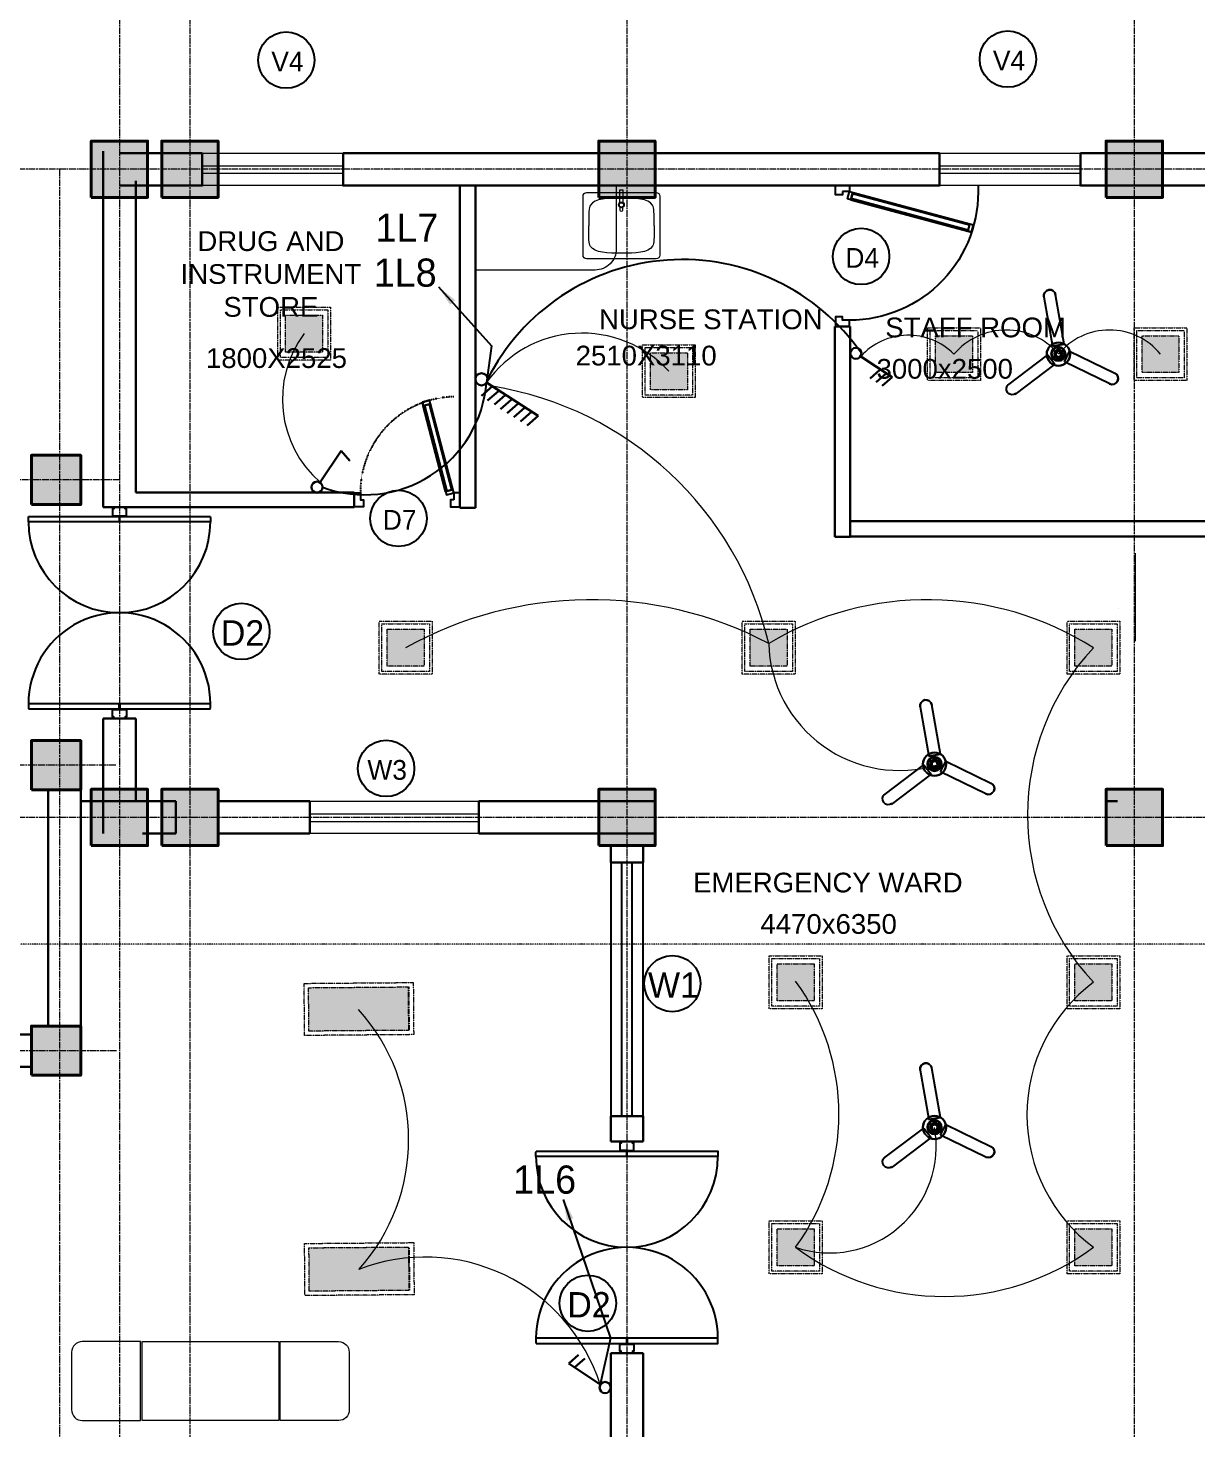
# Model space of a CAD drawing. Header units: inches. Extents: x -3071 to 2534411, y -17796 to 388172.
# Drawn here: x 1634353 to 1642646, y 352409 to 362351 of the extents above; entities that cross this region are included whole.
import ezdxf
from ezdxf.enums import TextEntityAlignment as Align

# ---------------------------------------------------------------- set-up
doc = ezdxf.new("R2010")
doc.units = ezdxf.units.IN
doc.header["$MEASUREMENT"] = 0
for name, pattern in [('ACAD_ISO08W100', [36, 24, -3, 6, -3]), ('CENTER', [2, 1.25, -0.25, 0.25, -0.25]), ('DASHDOT2', [12.7, 6.35, -3.175, 0, -3.175]), ('TRAZOS1', [0.15, 0.1, -0.05])]:
    doc.linetypes.add(name, pattern=pattern)
for name, color, linetype, lineweight in [('001-Archi- door window elevation', 92, 'Continuous', 25), ('001-Archi- Fixed Furniture', 38, 'Continuous', 0), ('001-Archi-Opening Tags', 14, 'Continuous', 25), ('001-Archi-Sanitary', 130, 'Continuous', 5), ('002-Archi- Opening', 90, 'Continuous', 25), ('002-Archi-Brick Wall', 10, 'Continuous', 50), ('1 LIGHT N SWITCH', 3, 'Continuous', 25), ('A .4 col', 5, 'Continuous', 40), ('A 0.09 Furniture', 30, 'Continuous', 5), ('A 0.13 dw', 3, 'Continuous', 13), ('A 0.13 sanitary', 8, 'Continuous', 13), ('A 0.13parapet partition', 230, 'Continuous', 13), ('cen', 50, 'ACAD_ISO08W100', 5), ('p1 walls stone outline', 4, 'Continuous', 30), ('section', 6, 'DASHDOT2', 20), ('Switches', 173, 'Continuous', 15), ('text', 7, 'Continuous', 25)]:
    doc.layers.add(name, color=color, linetype=linetype, lineweight=lineweight)
for name, color, linetype in [('1 x 4 recessed', 80, 'CENTER'), ('2 x 11 recessed', 60, 'CENTER'), ('ceilling fan', 3, 'Continuous'), ('Wires', 1, 'Continuous')]:
    doc.layers.add(name, color=color, linetype=linetype)
doc.styles.add('AERIAL', font='arial.ttf', dxfattribs={"height": 10})
doc.styles.add('Archi 100', font='GOTHIC.TTF', dxfattribs={"height": 200})
doc.styles.add('CG', font='GOTHIC.TTF', dxfattribs={"height": 40})
doc.dimstyles.new('Archi 100', dxfattribs={"dimtxt": 200, "dimasz": 150, "dimexe": 150, "dimexo": 300, "dimgap": 50, "dimtad": 1, "dimdec": 0, "dimrnd": 5, "dimzin": 0, "dimdsep": 46, "dimtxsty": 'Archi 100', "dimblk": 'ARCHTICK', "dimcen": 0.09, "dimdle": 150, "dimclrd": 256, "dimclre": 256, "dimclrt": 256, "dimadec": 0, "dimazin": 0, "dimtfac": 1, "dimtdec": 0, "dimtix": 1, "dimtofl": 0, "dimtmove": 0, "dimatfit": 3, "dimfxl": 150, "dimfxlon": 1, "dimtolj": 1, "dimtzin": 0, "dimlwd": -1, "dimlwe": -1, "dimarcsym": 0})

# ---------------------------------------------------------------- blocks, each defined once
blk = doc.blocks.new('W4A')
at = {"layer": 'A 0.13 dw'}
for points in [[(165329.4, 201033.5), (165329.4, 200803.5), (164129.4, 200803.5), (164129.4, 201033.5)], [(164129.4, 200890.7), (165329.4, 200890.7), (165329.4, 200940.7), (164129.4, 200940.7)]]:
    blk.add_lwpolyline(points, close=True, dxfattribs=at)
blk = doc.blocks.new('OT DOOR')
for points in [[(40, 1500), (40, 1488), (50, 1488), (50, 1437), (-10, 1437), (-10, 1437), (-50, 1437), (-50, 1488), (-40, 1488), (-40, 1500), (40, 1500)], [(40, 0), (40, 12), (50, 12), (50, 63), (-50, 63), (-50, 63), (-50, 63), (-50, 12), (-40, 12), (-40, 0), (40, 0)]]:
    blk.add_lwpolyline(points)
for points in [[(-1.6, 1432.6), (-644.5, 1432.6, 0.014338), (-645.6, 1395.6), (-1.6, 1395.6)], [(-0.6, 1432.9, 0.146678), (0.6, 1432.6), (0.6, 1395.6), (-0.6, 1395.6)], [(644.5, 1432.6), (1.6, 1432.6), (1.6, 1395.6), (645.6, 1395.6, 0.014338)], [(2.8, 1434.8, 0.146678), (2.5, 1436), (39.8, 1436), (39.8, 1434.8)], [(-1.6, 67.4), (-644.5, 67.4, -0.014338), (-645.6, 104.4), (-1.6, 104.4)], [(-0.6, 67.1, -0.146678), (0.6, 67.4), (0.6, 104.4), (-0.6, 104.4)], [(644.5, 67.4), (1.6, 67.4), (1.6, 104.4), (645.6, 104.4, -0.014338)], [(2.8, 65.2, -0.146678), (2.5, 64), (39.8, 64), (39.8, 65.2)]]:
    blk.add_lwpolyline(points, format="xyb", close=True)
for centre, radius in [((0.6, 1434.8), 2.22), ((0.6, 1434.8), 0.933), ((0.6, 65.2), 2.22), ((0.6, 65.2), 0.933)]:
    blk.add_circle(centre, radius)
for centre, start, end in [((0, 1395.6), 180, 0), ((0, 104.4), 0, 180)]:
    blk.add_arc(centre, 645.6, start, end)
blk = doc.blocks.new('window tag')
blk.add_circle((0, 0), 200)
at = {"style": 'Archi 100', "flags": 1}
for tag, p in [('WIDTH', (15, 174.5)), ('HEIGHT', (-4.5, -348.5))]:
    blk.add_attdef(tag, p, '', height=200, dxfattribs=at)
at = {"style": 'Archi 100'}
blk.add_attdef('SYMBOL', text='', height=200, dxfattribs=at).set_placement((8, -10.5), align=Align.MIDDLE_CENTER)
blk = doc.blocks.new('nd4 plan')
for p, q in [((668.9, 920.8, 0), (720.4, 934.6, 0)), ((675.9, 894.6, 0), (668.9, 920.8, 0)), ((683.6, 896.7, 0), (675.9, 894.6, 0)), ((683.6, 896.7, 0), (719.7, 906.3, 0)), ((906.4, 65.3), (683.6, 896.7, 0)), ((719.7, 906.3, 0), (727.4, 908.4, 0)), ((942.5, 74.9), (719.7, 906.3, 0)), ((727.4, 908.4, 0), (720.4, 934.6, 0)), ((956.1, 55), (727.4, 908.4, 0)), ((675.9, 894.6, 0), (898.7, 63.2)), ((898.7, 63.2), (675.9, 894.6, 0)), ((950.2, 77), (898.7, 63.2)), ((898.7, 63.2), (904.6, 41.2)), ((904.6, 41.2), (956.1, 55)), ((906.4, 65.3), (942.5, 74.9))]:
    blk.add_line(p, q)
for points in [[(956.1, 5), (933.3, 5), (933.3, -45), (1000, -45), (1000, 55), (956.1, 55), (727.4, 908.4), (720.4, 934.6), (668.9, 920.8), (675.9, 894.6), (898.7, 63.2), (898.7, 63.2), (904.6, 41.2), (956.1, 55)], [(942.5, 74.9), (719.7, 906.3), (683.6, 896.7), (906.4, 65.3)], [(0, -45), (0, 55), (43.9, 55), (43.9, 5), (66.7, 5), (66.7, -45)]]:
    blk.add_lwpolyline(points, close=True)
blk.add_arc((956.1, 55), 912.2, 87.24167, 179.99994)
blk = doc.blocks.new('tap bib long body plan')
at = {"linetype": 'Continuous'}
blk.add_lwpolyline([(90.5, -10.5), (0, -10.5), (0, 10.5), (90.5, 10.5)], dxfattribs=at)
blk.add_lwpolyline([(125.6, 8.5), (146.5, 8.5, -1), (146.5, -8.5), (125.6, -8.5)], format="xyb", dxfattribs=at)
for radius in [20, 15]:
    blk.add_circle((107.5, 0), radius, dxfattribs=at)
blk = doc.blocks.new('*U75')
at = {"linetype": 'ByBlock'}
blk.add_line((272.1, 416.8), (272.1, 217.9), dxfattribs=at)
at = {"linetype": 'Continuous', "ltscale": 20}
blk.add_lwpolyline([(-247.1, 490), (247.1, 490, -0.414214), (272.1, 465), (272.1, 45, -0.414214), (247.1, 20), (-247.1, 20, -0.414214), (-272.1, 45), (-272.1, 465, -0.414214)], format="xyb", close=True, dxfattribs=at)
for points in [[(-232.9, 255), (-232.6, 347.2), (-232.9, 450), (-0.4, 450), (232.1, 450), (232.1, 350), (232.1, 255)], [(-232.9, 255), (-232.6, 162.8), (-232.9, 60), (-0.4, 60), (232.1, 60), (232.1, 160), (232.1, 255)]]:
    blk.add_open_spline(points, degree=3, knots=[342.783985, 342.783985, 342.783985, 342.783985, 446.898133, 685.56797, 924.237807, 1028.351955, 1028.351955, 1028.351955, 1028.351955], dxfattribs=at)
at = {"rotation": 90}
blk.add_blockref('tap bib long body plan', (0, 0), dxfattribs=at)
blk = doc.blocks.new('ffwef')
at = {"layer": 'A 0.13 dw'}
for points in [[(1184595.9, 368095.5), (1184595.9, 367865.5), (1183596.1, 367865.5), (1183596.1, 368095.5)], [(1183596.1, 367952.7), (1184595.9, 367952.7), (1184595.9, 368002.7), (1183596.1, 368002.7)]]:
    blk.add_lwpolyline(points, close=True, dxfattribs=at)
blk = doc.blocks.new('ed 17')
for p, q in [((95.4, -116.2), (43.9, -130)), ((43.9, -130), (207.7, -761.3)), ((49.8, -152), (101.3, -138.2)), ((93.6, -140.3), (57.5, -149.9)), ((57.5, -149.9), (215.4, -759.3)), ((93.6, -140.3), (251.5, -749.6)), ((101.3, -138.2), (95.4, -116.2)), ((259.2, -747.5), (101.3, -138.2)), ((101.3, -138.2), (259.2, -747.5)), ((215.4, -759.3), (207.7, -761.3)), ((207.7, -761.3), (214.7, -787.6)), ((266.2, -773.8), (214.7, -787.6)), ((251.5, -749.6), (215.4, -759.3)), ((251.5, -749.6), (259.2, -747.5)), ((259.2, -747.5), (266.2, -773.8))]:
    blk.add_line(p, q)
for points in [[(43.9, -80), (66.7, -80), (66.7, -30), (0, -30), (0, -130), (43.9, -130), (207.7, -761.3), (214.7, -787.6), (266.2, -773.8), (259.2, -747.5), (101.3, -138.2), (101.3, -138.2), (95.4, -116.2), (43.9, -130)], [(57.5, -149.9), (215.4, -759.3), (251.5, -749.6), (93.6, -140.3)]]:
    blk.add_lwpolyline(points, close=True)
at = {"elevation": 0}
blk.add_lwpolyline([(750, -30), (750, -130), (706.1, -130), (706.1, -80), (683.3, -80), (683.3, -30)], close=True, dxfattribs=at)
at = {"linetype": 'TRAZOS1'}
blk.add_arc((27.9, -133.1), 678.2, 271.35039, 0.26428, dxfattribs=at)
blk = doc.blocks.new('_ArchTick')
at = {"color": 0, "linetype": 'ByBlock', "const_width": 0.15}
blk.add_lwpolyline([(-0.5, -0.5), (0.5, 0.5)], dxfattribs=at)
blk = doc.blocks.new('*D921')
at = {"transparency": 16777216}
for p, q in [((1610536.3, 348504.5), (1610536.3, 348204.5)), ((1649601.2, 348504.5), (1649601.2, 348204.5)), ((1610386.3, 348354.5), (1649751.2, 348354.5))]:
    blk.add_line(p, q, dxfattribs=at)
at = {"layer": 'Defpoints', "color": 0, "transparency": 16777216}
for p in [(1610536.3, 354893.6), (1649601.2, 351948.6), (1649601.2, 348354.5)]:
    blk.add_point(p, dxfattribs=at)
at = {"transparency": 16777216, "xscale": 150, "yscale": 150, "zscale": 150, "rotation": 180}
blk.add_blockref('_ArchTick', (1610536.3, 348354.5), dxfattribs=at)
at = {"transparency": 16777216, "xscale": 150, "yscale": 150, "zscale": 150}
blk.add_blockref('_ArchTick', (1649601.2, 348354.5), dxfattribs=at)
at = {"transparency": 16777216, "insert": (1630068.7, 348509.5), "char_height": 200, "attachment_point": 5, "style": 'Archi 100'}
blk.add_mtext('\\A1;39065', dxfattribs=at)
blk = doc.blocks.new('2 ft panel')
at = {"layer": '1 x 4 recessed', "lineweight": 0}
h = blk.add_hatch(dxfattribs=at)
h.set_pattern_fill('AR-SAND', color=256, scale=6.25)
h.set_pattern_definition([(37.5, (-417982.219, 97562.351), (-0.39370849, 12.04264856), [0, -9.5, 0, -10.625, 0, -10.15625]), (7.5, (-417982.219, 97562.351), (11.0611044, 17.6384129), [0, -5.125, 0, -8.5625, 0, -3.28125]), (327.5, (-417989.906, 97562.351), (19.46338664, 0.03536908), [0, -3.125, 0, -11.25, 0, -14.6875]), (317.5, (-417989.906, 97562.351), (18.7882913, 5.4854723), [0, -1.5625, 0, -7.375, 0, -8.4375])])
h.paths.add_polyline_path([(287.5, -125), (287.5, 125), (-287.5, 125), (-287.5, -125)])
at = {"layer": '1 x 4 recessed'}
blk.add_line((287.5, 125), (287.5, -125), dxfattribs=at)
at = {"layer": '1 x 4 recessed', "lineweight": 0}
for points in [[(315.6, -150), (-312.5, -150), (-312.5, 150), (315.6, 150)], [(287.5, -125), (-287.5, -125), (-287.5, 125), (287.5, 125)], [(315.6, 150), (315.6, -150)]]:
    blk.add_lwpolyline(points, dxfattribs=at)
blk = doc.blocks.new('1by1 15w')
at = {"layer": '2 x 11 recessed', "lineweight": 0, "true_color": 0xffffff}
h = blk.add_hatch(dxfattribs=at)
h.set_pattern_fill('DOTS', scale=7.6)
h.set_pattern_definition([(0, (-24150.00014, -28906.40267), (0.2375, 0.475), [0, -0.475])])
h.paths.add_polyline_path([(111699.2, 133932.3), (111912, 133932.3), (111912, 133719.5), (111699.2, 133719.5)])
at = {"layer": '2 x 11 recessed', "lineweight": 0}
for points in [[(111653.6, 133977.9), (111957.6, 133977.9), (111957.6, 133673.9), (111653.6, 133673.9)], [(111668.8, 133962.7), (111942.4, 133962.7), (111942.4, 133689.1), (111668.8, 133689.1)], [(111699.2, 133932.3), (111912, 133932.3), (111912, 133719.5), (111699.2, 133719.5)]]:
    blk.add_lwpolyline(points, close=True, dxfattribs=at)
blk = doc.blocks.new('1 WAY')
at = {"layer": 'Switches', "lineweight": 30}
for p, q in [((1.76, 2.13), (6.02, 8.52)), ((6.02, 8.52), (7.78, 6.51))]:
    blk.add_line(p, q, dxfattribs=at)
blk.add_circle((1.13, 1.13), 1.13, dxfattribs=at)
blk = doc.blocks.new('CEILING FAN')
at = {"color": 3, "extrusion": (-0.984895, -0.173153, 0)}
for p, q in [((106626.4, -145944.4, -77.9), (106626.4, -145944.4, -75.8)), ((106626.4, -145944.4, -77.9), (106646.3, -146057.8, -77.9)), ((106646.3, -146057.8, -77.9), (106646.3, -146057.8, -75.8))]:
    blk.add_line(p, q, dxfattribs=at)
at = {"color": 3}
for p, q in [((106626.4, -145944.4, -77.9), (106626.4, -145944.4, -75.8)), ((106653.1, -145939.7, -77.9), (106653.1, -145939.7, -75.8)), ((106673, -146053.1, -75.8), (106646.3, -146057.8, -75.8)), ((106543.3, -146147, -75.8), (106635.2, -146077.5, -75.8)), ((106635.2, -146077.5, -75.8), (106651.6, -146099.2, -75.8)), ((106673.6, -146093.9, -75.8), (106685.4, -146069.5, -75.8)), ((106651.6, -146099.2, -75.8), (106559.7, -146168.6, -75.8)), ((106777.3, -146144.1, -75.8), (106673.6, -146093.9, -75.8)), ((106789.1, -146119.7, -77.9), (106789.1, -146119.7, -75.8))]:
    blk.add_line(p, q, dxfattribs=at)
at = {"color": 3, "extrusion": (0.984895, 0.173153, 0)}
for p, q in [((106653.1, -145939.7, -77.9), (106653.1, -145939.7, -75.8)), ((106673, -146053.1, -77.9), (106673, -146053.1, -75.8))]:
    blk.add_line(p, q, dxfattribs=at)
at = {"color": 3, "extrusion": (0, 0, -1)}
for p, q in [((106673, -146053.1, -77.9), (106653.1, -145939.7, -77.9)), ((106646.3, -146057.8, -77.9), (106673, -146053.1, -77.9)), ((106543.3, -146147, -77.9), (106635.2, -146077.5, -77.9)), ((106635.2, -146077.5, -77.9), (106651.6, -146099.2, -77.9)), ((106673.6, -146093.9, -77.9), (106685.4, -146069.5, -77.9)), ((106651.6, -146099.2, -77.9), (106559.7, -146168.6, -77.9)), ((106777.3, -146144.1, -77.9), (106673.6, -146093.9, -77.9))]:
    blk.add_line(p, q, dxfattribs=at)
at = {"color": 3, "extrusion": (0.173153, -0.984895, 0)}
for p, q in [((106673, -146053.1, -75.8), (106646.3, -146057.8, -75.8)), ((106646.3, -146057.8, -77.9), (106673, -146053.1, -77.9)), ((106646.3, -146057.8, -77.9), (106646.3, -146057.8, -75.8)), ((106673, -146053.1, -77.9), (106673, -146053.1, -75.8))]:
    blk.add_line(p, q, dxfattribs=at)
at = {"color": 3, "extrusion": (-0.602909, 0.79781, 0)}
for p, q in [((106543.3, -146147, -75.8), (106635.2, -146077.5, -75.8)), ((106543.3, -146147, -77.9), (106635.2, -146077.5, -77.9)), ((106635.2, -146077.5, -77.9), (106635.2, -146077.5, -75.8))]:
    blk.add_line(p, q, dxfattribs=at)
at = {"color": 3, "extrusion": (0.79781, 0.602909, 0)}
for p, q in [((106635.2, -146077.5, -75.8), (106651.6, -146099.2, -75.8)), ((106635.2, -146077.5, -77.9), (106635.2, -146077.5, -75.8)), ((106635.2, -146077.5, -77.9), (106651.6, -146099.2, -77.9)), ((106651.6, -146099.2, -77.9), (106651.6, -146099.2, -75.8))]:
    blk.add_line(p, q, dxfattribs=at)
at = {"color": 3, "extrusion": (-0.900152, 0.435576, 0)}
for p, q in [((106673.6, -146093.9, -75.8), (106685.4, -146069.5, -75.8)), ((106673.6, -146093.9, -77.9), (106685.4, -146069.5, -77.9)), ((106685.4, -146069.5, -77.9), (106685.4, -146069.5, -75.8)), ((106673.6, -146093.9, -77.9), (106673.6, -146093.9, -75.8))]:
    blk.add_line(p, q, dxfattribs=at)
at = {"color": 3, "extrusion": (0.435576, 0.900152, 0)}
for p, q in [((106685.4, -146069.5, -77.9), (106685.4, -146069.5, -75.8)), ((106685.4, -146069.5, -77.9), (106789.1, -146119.7, -77.9)), ((106789.1, -146119.7, -77.9), (106789.1, -146119.7, -75.8))]:
    blk.add_line(p, q, dxfattribs=at)
at = {"color": 3, "extrusion": (0.602909, -0.79781, 0)}
for p, q in [((106651.6, -146099.2, -75.8), (106559.7, -146168.6, -75.8)), ((106651.6, -146099.2, -77.9), (106559.7, -146168.6, -77.9)), ((106651.6, -146099.2, -77.9), (106651.6, -146099.2, -75.8)), ((106561.9, -146166.6, -2.2), (106561.9, -146166.6, -0.2))]:
    blk.add_line(p, q, dxfattribs=at)
at = {"color": 3, "extrusion": (-0.435576, -0.900152, 0)}
for p, q in [((106777.3, -146144.1, -75.8), (106673.6, -146093.9, -75.8)), ((106673.6, -146093.9, -77.9), (106673.6, -146093.9, -75.8)), ((106777.3, -146144.1, -77.9), (106673.6, -146093.9, -77.9))]:
    blk.add_line(p, q, dxfattribs=at)
at = {"color": 3}
for centre, radius in [((106659.6, -146076.1, -70.9), 26.7), ((106659.6, -146076.1, -81.1), 26.7), ((106659.6, -146076.1, 0.2), 6.78)]:
    blk.add_circle(centre, radius, dxfattribs=at)
at = {"color": 3, "extrusion": (0, 0, -1)}
for centre, radius in [((-106659.6, -146076.1, 81.1), 26.7), ((-106659.6, -146076.1, 70.9), 26.7), ((-106659.6, -146076.1, 81.1), 6.78), ((-106659.6, -146076.1, 81.1), 6.78)]:
    blk.add_circle(centre, radius, dxfattribs=at)
at = {"color": 3, "extrusion": (-0.024462, -1e-16, 0.999701)}
for centre, radius in [((146075.5, 106627.9, -2592.9), 16.3), ((146075.2, 106627.9, -2592.9), 14.5), ((146075.2, 106627.9, -2592.9), 14.5), ((146075.5, 106627.9, -2614.6), 8.13)]:
    blk.add_circle(centre, radius, dxfattribs=at)
at = {"color": 3, "extrusion": (0.024462, 1e-16, -0.999701)}
for centre, radius in [((-146075.5, 106627.9, 2592.9), 16.3), ((-146075.7, 106627.9, 2609.1), 10.2), ((-146075.3, 106627.9, 2609.1), 9.08), ((-146075.2, 106627.9, 2614.6), 7.26)]:
    blk.add_circle(centre, radius, dxfattribs=at)
at = {"color": 3, "extrusion": (0.024462, 0, -0.999701)}
blk.add_circle((-146075.3, 106627.9, 2609.1), 6.78, dxfattribs=at)
at = {"color": 3, "extrusion": (0, 0, -1)}
for centre, start, end in [((-106639.7, -145942, 77.9), 350.0288, 170.0288), ((-106639.7, -145942, 75.8), 350.0288, 170.0288), ((-106783.2, -146131.9, 75.8), 115.822, 295.822), ((-106783.2, -146131.9, 77.9), 115.822, 295.822), ((-106783.2, -146131.9, 77.9), 115.822, 295.822), ((-106553.7, -146155.7, 2.2), 232.9215, 52.9215)]:
    blk.add_arc(centre, 13.6, start, end, dxfattribs=at)
at = {"color": 3}
for centre, start, end in [((106639.7, -145942, -75.8), 9.9712, 189.9712), ((106639.7, -145942, -77.9), 9.9712, 189.9712), ((106783.2, -146131.9, -75.8), 244.178, 64.178)]:
    blk.add_arc(centre, 13.6, start, end, dxfattribs=at)
blk = doc.blocks.new('3 WAY')
at = {"layer": 'Switches', "lineweight": 30}
for p, q in [((1.76, 2.13), (6.02, 8.52)), ((4.51, 6.01), (6.27, 4.01)), ((5.27, 7.27), (7.02, 5.26)), ((6.02, 8.52), (7.78, 6.51))]:
    blk.add_line(p, q, dxfattribs=at)
blk.add_circle((1.13, 1.13), 1.13, dxfattribs=at)
blk = doc.blocks.new('8 gang')
at = {"layer": 'Switches', "lineweight": 30}
for p, q in [((1.74, 2.08), (7.96, 11.68)), ((7.96, 11.68), (9.72, 9.67)), ((5.7, 7.92), (7.46, 5.92)), ((6.46, 9.17), (8.21, 7.17)), ((7.21, 10.43), (8.97, 8.42)), ((4.07, 5.54), (5.83, 3.54)), ((4.95, 6.67), (6.71, 4.66)), ((2.44, 3.16), (4.2, 1.16)), ((3.32, 4.29), (5.08, 2.28))]:
    blk.add_line(p, q, dxfattribs=at)
blk.add_circle((1.13, 1.13), 1.13, dxfattribs=at)
blk = doc.blocks.new('2 WAY')
at = {"layer": 'Switches', "lineweight": 30}
for p, q in [((1.76, 2.13), (6.02, 8.52)), ((5.27, 7.27), (7.02, 5.26)), ((6.02, 8.52), (7.78, 6.51))]:
    blk.add_line(p, q, dxfattribs=at)
blk.add_circle((1.13, 1.13), 1.13, dxfattribs=at)

msp = doc.modelspace()

# ---------------------------------------------------------------- hatches: boundary and pattern name
at = {"layer": 'A .4 col', "linetype": 'Continuous'}
h = msp.add_hatch(color=256, dxfattribs=at)
h.dxf.hatch_style = 1
h.paths.add_polyline_path([(1634801.17, 361148.63), (1635201.17, 361148.63), (1635201.17, 361548.63), (1634801.17, 361548.63)])
h = msp.add_hatch(color=256, dxfattribs=at)
h.dxf.hatch_style = 1
h.paths.add_polyline_path([(1635301.17, 361148.63), (1635701.17, 361148.63), (1635701.17, 361548.63), (1635301.17, 361548.63)])
h = msp.add_hatch(color=256, dxfattribs=at)
h.dxf.hatch_style = 1
h.paths.add_polyline_path([(1638401.17, 361148.63), (1638801.17, 361148.63), (1638801.17, 361548.63), (1638401.17, 361548.63)])
h = msp.add_hatch(color=256, dxfattribs=at)
h.dxf.hatch_style = 1
h.paths.add_polyline_path([(1642001.17, 361148.63), (1642401.17, 361148.63), (1642401.17, 361548.63), (1642001.17, 361548.63)])
h = msp.add_hatch(color=256, dxfattribs=at)
h.dxf.hatch_style = 1
h.paths.add_polyline_path([(1634376.32, 358968.63), (1634726.32, 358968.63), (1634726.32, 359318.63), (1634376.32, 359318.63)])
h = msp.add_hatch(color=256, dxfattribs=at)
h.dxf.hatch_style = 1
h.paths.add_polyline_path([(1634376.32, 356943.63), (1634726.32, 356943.63), (1634726.32, 357293.63), (1634376.32, 357293.63)])
h = msp.add_hatch(color=256, dxfattribs=at)
h.dxf.hatch_style = 1
h.paths.add_polyline_path([(1634801.17, 356548.63), (1635201.17, 356548.63), (1635201.17, 356948.63), (1634801.17, 356948.63)])
h = msp.add_hatch(color=256, dxfattribs=at)
h.dxf.hatch_style = 1
h.paths.add_polyline_path([(1635301.17, 356548.63), (1635701.17, 356548.63), (1635701.17, 356948.63), (1635301.17, 356948.63)])
h = msp.add_hatch(color=256, dxfattribs=at)
h.dxf.hatch_style = 1
h.paths.add_polyline_path([(1638401.17, 356548.63), (1638801.17, 356548.63), (1638801.17, 356948.63), (1638401.17, 356948.63)])
h = msp.add_hatch(color=256, dxfattribs=at)
h.dxf.hatch_style = 1
h.paths.add_polyline_path([(1642001.17, 356548.63), (1642401.17, 356548.63), (1642401.17, 356948.63), (1642001.17, 356948.63)])
h = msp.add_hatch(color=256, dxfattribs=at)
h.dxf.hatch_style = 1
h.paths.add_polyline_path([(1634376.32, 354918.64), (1634726.32, 354918.64), (1634726.32, 355268.64), (1634376.32, 355268.64)])

# ---------------------------------------------------------------- linework, layer by layer
at = {"layer": '001-Archi- Fixed Furniture', "elevation": 0}
msp.add_lwpolyline([(1638526.17, 361233.63), (1638526.17, 360783.63, -0.4142136), (1638376.17, 360633.63), (1637526.17, 360633.63), (1637526.17, 361233.63), (1638526.17, 361233.63)], format="xyb", dxfattribs=at)
at = {"layer": '002-Archi- Opening'}
msp.add_lwpolyline([(1638716.17, 356429.29), (1638486.17, 356429.29), (1638486.17, 354629.29), (1638716.17, 354629.29)], close=True, dxfattribs=at)
msp.add_lwpolyline([(1638638.67, 354629.29), (1638638.67, 356429.29), (1638563.67, 356429.29), (1638563.67, 354629.29), (1638638.67, 354629.29)], dxfattribs=at)
at = {"layer": '002-Archi-Brick Wall'}
msp.add_line((1642086.17, 358233.63), (1642086.17, 358233.63), dxfattribs=at)
msp.add_line((1642086.17, 358233.63), (1642086.17, 358233.63), dxfattribs=at)
msp.add_line((1642086.17, 358233.63), (1642086.17, 358233.63), dxfattribs=at)
msp.add_line((1642086.17, 358233.63), (1642086.17, 358233.63), dxfattribs=at)
at = {"layer": 'A .4 col', "linetype": 'Continuous'}
for points in [[(1634801.17, 361148.63), (1635201.17, 361148.63), (1635201.17, 361548.63), (1634801.17, 361548.63)], [(1635301.17, 361148.63), (1635701.17, 361148.63), (1635701.17, 361548.63), (1635301.17, 361548.63)], [(1638401.17, 361148.63), (1638801.17, 361148.63), (1638801.17, 361548.63), (1638401.17, 361548.63)], [(1642001.17, 361148.63), (1642401.17, 361148.63), (1642401.17, 361548.63), (1642001.17, 361548.63)], [(1634376.32, 358968.63), (1634726.32, 358968.63), (1634726.32, 359318.63), (1634376.32, 359318.63)], [(1634376.32, 356943.63), (1634726.32, 356943.63), (1634726.32, 357293.63), (1634376.32, 357293.63)], [(1634801.17, 356548.63), (1635201.17, 356548.63), (1635201.17, 356948.63), (1634801.17, 356948.63)], [(1635301.17, 356548.63), (1635701.17, 356548.63), (1635701.17, 356948.63), (1635301.17, 356948.63)], [(1638401.17, 356548.63), (1638801.17, 356548.63), (1638801.17, 356948.63), (1638401.17, 356948.63)], [(1642001.17, 356548.63), (1642401.17, 356548.63), (1642401.17, 356948.63), (1642001.17, 356948.63)], [(1634376.32, 354918.64), (1634726.32, 354918.64), (1634726.32, 355268.64), (1634376.32, 355268.64)]]:
    msp.add_lwpolyline(points, close=True, dxfattribs=at)
at = {"layer": 'A 0.09 Furniture', "linetype": 'Continuous'}
for points in [[(1635151.49, 353029.2), (1634736.9, 353029.2, 0.4139677), (1634661.9, 352954.27), (1634661.56, 352544.27, 0.4144594), (1634736.56, 352469.2), (1635151.49, 352469.2)], [(1636141.49, 353029.2), (1636556.09, 353029.2, -0.4139677), (1636631.09, 352954.27), (1636631.43, 352544.27, -0.4144594), (1636556.43, 352469.2), (1636141.49, 352469.2)]]:
    msp.add_lwpolyline(points, format="xyb", close=True, dxfattribs=at)
msp.add_lwpolyline([(1636131.49, 352469.2), (1635161.49, 352469.2), (1635161.49, 353029.2), (1636131.49, 353029.2)], close=True, dxfattribs=at)
at = {"layer": 'A 0.13 sanitary'}
msp.add_line((1638716.17, 354663.63), (1638716.17, 354629.29), dxfattribs=at)
at = {"layer": 'A 0.13parapet partition', "ltscale": 20}
msp.add_line((1642209.36, 358000.52), (1642209.36, 358623.63), dxfattribs=at)
at = {"layer": 'cen', "ltscale": 2}
for p, q in [((1635001.17, 372579.01), (1635001.17, 347493.99)), ((1635501.17, 372579.01), (1635501.17, 347493.99)), ((1638601.17, 372579.01), (1638601.17, 347493.99)), ((1642201.17, 372579.01), (1642201.17, 347493.99)), ((1653916.17, 361348.63), (1606236.17, 361348.63)), ((1634576.17, 361348.63), (1634576.17, 347493.99)), ((1635004.09, 359143.63), (1609786.53, 359143.63)), ((1634976.32, 357118.64), (1609786.53, 357118.64)), ((1653916.17, 356748.63), (1606236.17, 356748.63)), ((1634981.32, 355093.64), (1609786.53, 355093.64))]:
    msp.add_line(p, q, dxfattribs=at)
at = {"layer": 'Defpoints'}
for centre, radius, start, end in [((1638993.5, 359159.73, 0), 1548, 34.78553, 153.174097), ((1636742.88, 359903.46, 0), 865.1, 249.652862, 355.466778)]:
    msp.add_arc(centre, radius, start, end, dxfattribs=at)
at = {"layer": 'p1 walls stone outline'}
for p, q in [((1634886.17, 361476.08), (1634886.17, 358951.25)), ((1635587.8, 361463.63), (1635001.17, 361463.63)), ((1635587.8, 361463.63), (1635261.17, 361463.63, 0)), ((1635587.8, 361228.69), (1635587.8, 361463.63)), ((1637638.67, 361463.63), (1636587.68, 361463.63)), ((1640818.34, 361463.63), (1636587.68, 361463.63, 0)), ((1636587.68, 361463.63), (1636587.68, 361228.69)), ((1640818.34, 361463.63), (1637638.67, 361463.63)), ((1640818.34, 361228.69), (1640818.34, 361463.63)), ((1643187.71, 361463.63), (1641818.22, 361463.63)), ((1641818.22, 361463.63), (1641818.22, 361228.69)), ((1635587.8, 361233.63), (1635001.17, 361233.63)), ((1635116.17, 361266.82), (1635116.17, 359054.76, 0)), ((1635261.17, 361233.63, 0), (1635587.8, 361233.63, 0)), ((1637638.67, 361233.63), (1636587.68, 361233.63)), ((1636587.68, 361233.63, 0), (1637416.17, 361233.63, 0)), ((1637416.17, 361233.63, 0), (1637416.17, 358944.76, 0)), ((1637526.17, 358944.76, 0), (1637526.17, 361233.63, 0)), ((1640818.34, 361233.63), (1637638.67, 361233.63)), ((1643187.71, 361233.63), (1641818.22, 361233.63)), ((1640186.17, 360233.63), (1640076.17, 360233.63)), ((1640076.17, 360233.63), (1640076.17, 358740.9, 0)), ((1640186.17, 358740.38), (1640186.17, 360233.63)), ((1636666.17, 359054.76, 0), (1635116.17, 359054.76, 0)), ((1636666.17, 359054.76, 0), (1636666.17, 358951.25, 0)), ((1634886.17, 358951.25), (1636666.17, 358951.25, 0)), ((1637416.17, 358944.76, 0), (1637526.17, 358944.76, 0)), ((1643187.71, 358852.37), (1640186.17, 358852.37)), ((1640076.17, 358740.38), (1640186.17, 358740.38)), ((1640186.17, 358742.37), (1643187.71, 358742.37)), ((1634886.17, 357451.25), (1634886.17, 356633.63)), ((1635116.17, 357451.25), (1634886.17, 357451.25)), ((1635116.17, 357451.25), (1635116.17, 356863.63)), ((1634496.32, 355268.64), (1634496.32, 356943.63)), ((1634726.32, 355268.64), (1634726.32, 356943.63)), ((1635401.17, 356863.63), (1634721.17, 356863.63)), ((1635401.17, 356863.63), (1635401.17, 356633.63)), ((1636351.17, 356863.63), (1635701.17, 356863.63)), ((1635701.17, 356863.63), (1635701.17, 356633.63)), ((1636351.17, 356863.63), (1636351.17, 356633.63)), ((1638801.17, 356863.63), (1637551.17, 356863.63)), ((1637551.17, 356863.63), (1637551.17, 356633.63)), ((1642081.17, 356863.63), (1642001.17, 356863.63)), ((1635401.17, 356633.63), (1635163.67, 356633.63)), ((1636351.17, 356633.63), (1635701.17, 356633.63)), ((1638801.17, 356633.63), (1637551.17, 356633.63)), ((1638486.17, 356548.63), (1638486.17, 356429.29)), ((1638716.17, 356548.63), (1638716.17, 356429.29)), ((1638486.17, 356429.29), (1638716.17, 356429.29)), ((1634101.3, 355208.66), (1634376.32, 355208.66)), ((1634101.3, 354978.66), (1634376.32, 354978.66)), ((1638486.17, 354629.29), (1638716.17, 354629.29)), ((1638486.17, 354629.29), (1638486.17, 354448.06)), ((1638716.17, 354629.29), (1638716.17, 354448.06)), ((1638486.17, 354448.06), (1638716.17, 354448.06)), ((1638486.17, 352948.06), (1638486.17, 352348.63)), ((1638486.17, 352948.06), (1638716.17, 352948.06)), ((1638716.17, 352948.06), (1638716.17, 352263.63))]:
    msp.add_line(p, q, dxfattribs=at)
at = {"layer": 'section'}
msp.add_line((1653854.71, 355849.31), (1605366.89, 355849.31), dxfattribs=at)
at = {"layer": 'Wires', "lineweight": 9}
for centre, radius, start, end in [((1641293.43, 359717.98), 489.7, 40.974925, 139.425148), ((1642024.62, 359739.31, -31.42), 468.47, 39.374011, 140.625989), ((1636940.04, 359716.19, 0), 782.57, 143.471938, 228.806804), ((1638284.6, 359351.57, 0), 833.83, 42.530905, 144.558245), ((1640598.34, 359715.3), 455.62, 44.827944, 137.86281), ((1637263.53, 357431.25, 0), 2407.64, 13.254902, 80.844738), ((1638346.82, 355581.22, 0), 2712.57, 62.316941, 119.009141), ((1640734.61, 356089.91, 0), 2203.7, 57.741863, 120.775565), ((1640534.54, 358009.88, 0), 927.89, 181.6424, 286.912864), ((1643186.26, 356766.09, 0), 1742.61, 137.047956, 222.952044), ((1638497.65, 354643), 1607.54, 323.998023, 36.001977), ((1642613.19, 354638.38, 0), 1173.69, 126.758591, 233.241409), ((1635673.22, 354462.02), 1379.4, 318.095985, 42.08352), ((1640039.49, 354414.99), 756.47, 251.394809, 10.200314), ((1640854.48, 355122.09), 1773.04, 233.432329, 306.567671), ((1637171.33, 352326), 1303.02, 17.817723, 111.212697)]:
    msp.add_arc(centre, radius, start, end, dxfattribs=at)

# ---------------------------------------------------------------- block references
at = {"layer": '001-Archi- door window elevation', "color": 2}
for p in [(451991.74, -6631.87, 0), (457222.28, -6631.87)]:
    msp.add_blockref('ffwef', p, dxfattribs=at)
at = {"layer": '001-Archi-Opening Tags'}
ref = msp.add_blockref('window tag', (1636184.93, 362123.36), dxfattribs=at)
ref.add_attrib('SYMBOL', 'V4', dxfattribs={"layer": '0', "height": 140, "style": 'CG'}).set_placement((1636192.93, 362112.86), align=Align.MIDDLE_CENTER)
ref = msp.add_blockref('window tag', (1641304.24, 362130.71), dxfattribs=at)
ref.add_attrib('SYMBOL', 'V4', dxfattribs={"layer": '0', "height": 140, "style": 'CG'}).set_placement((1641312.24, 362120.21), align=Align.MIDDLE_CENTER)
ref = msp.add_blockref('window tag', (1640262.58, 360730.17), dxfattribs=at)
ref.add_attrib('SYMBOL', 'D4', dxfattribs={"layer": '0', "height": 140, "style": 'CG'}).set_placement((1640270.58, 360719.67), align=Align.MIDDLE_CENTER)
ref = msp.add_blockref('window tag', (1636980.82, 358871.07), dxfattribs=at)
ref.add_attrib('SYMBOL', 'D7', dxfattribs={"layer": '0', "height": 140, "style": 'CG'}).set_placement((1636988.82, 358860.57), align=Align.MIDDLE_CENTER)
ref = msp.add_blockref('window tag', (1635866.32, 358068.59), dxfattribs=at)
ref.add_attrib('SYMBOL', 'D2', dxfattribs={"layer": '0', "height": 180, "style": 'CG'}).set_placement((1635874.32, 358058.09), align=Align.MIDDLE_CENTER)
ref = msp.add_blockref('window tag', (1636892.55, 357096.72), dxfattribs=at)
ref.add_attrib('SYMBOL', 'W3', dxfattribs={"layer": '0', "height": 140, "style": 'CG'}).set_placement((1636900.55, 357086.22), align=Align.MIDDLE_CENTER)
ref = msp.add_blockref('window tag', (1638923.5, 355569.23), dxfattribs=at)
ref.add_attrib('SYMBOL', 'W1', dxfattribs={"layer": '0', "height": 180, "style": 'CG'}).set_placement((1638931.5, 355558.73), align=Align.MIDDLE_CENTER)
ref = msp.add_blockref('window tag', (1638324.03, 353300.87), dxfattribs=at)
ref.add_attrib('SYMBOL', 'D2', dxfattribs={"layer": '0', "height": 180, "style": 'CG'}).set_placement((1638332.03, 353290.37), align=Align.MIDDLE_CENTER)
at = {"layer": '001-Archi-Sanitary', "rotation": 180.0019849970499}
msp.add_blockref('*U75', (1638562.24, 361203.13, 0), dxfattribs=at)
at = {"layer": '002-Archi- Opening', "xscale": -1, "rotation": 270}
msp.add_blockref('nd4 plan', (1640126.17, 360233.63), dxfattribs=at)
at = {"layer": '002-Archi- Opening'}
for name, p, rotation in [('ed 17', (1637416.17, 358923), 180), ('OT DOOR', (1635001.17, 358951.24), 179.9999855143101), ('OT DOOR', (1638601.17, 354448.06), 179.9999855143101)]:
    msp.add_blockref(name, p, dxfattribs=dict(at, rotation=rotation))
at = {"layer": '1 LIGHT N SWITCH', "xscale": 3.090980253980554, "yscale": 3.090980253980554, "zscale": 3.090980253980554}
for p in [(1311979.7, 811554.88, 219.25), (1311101.22, 808644.89, -0.66), (1311101.22, 806067.34, -0.66)]:
    msp.add_blockref('CEILING FAN', p, dxfattribs=at)
at = {"layer": '1 x 4 recessed', "xscale": 1.232584708463633, "yscale": 1.232584708463633, "zscale": 1.232584708463633}
for p in [(1498501.37, 195230.19), (1503111.66, 195084.69), (1504576.94, 195084.69), (1501089.23, 194963.43), (1499221.54, 193001.67), (1501797.21, 193001.67), (1504100.99, 193001.67), (1501988.33, 190626.89), (1504100.99, 190626.89), (1501988.33, 188746.26), (1504100.99, 188746.26)]:
    msp.add_blockref('1by1 15w', p, dxfattribs=at)
at = {"layer": '1 x 4 recessed', "xscale": 1.232584708463637, "yscale": 1.232584708463637, "zscale": 1.232584708463637, "rotation": 0.4480127828097937}
for p in [(1636698.17, 355389.28), (1636701.06, 353543.51)]:
    msp.add_blockref('2 ft panel', p, dxfattribs=at)
at = {"layer": 'ceilling fan', "lineweight": -3, "xscale": 34.89373264493602, "yscale": 34.89373264493602, "zscale": 34.89373264493602}
for name, p, rotation in [('3 WAY', (1640186.17, 360082.22), 270), ('2 WAY', (1638486.17, 352663.47), 90)]:
    msp.add_blockref(name, p, dxfattribs=dict(at, rotation=rotation))
msp.add_blockref('1 WAY', (1636363.39, 359053, 0), dxfattribs=at)
at = {"layer": 'p1 walls stone outline'}
msp.add_blockref('W4A', (1472221.79, 155830.18), dxfattribs=at)
at = {"layer": 'Wires', "ltscale": 5, "xscale": 38.09999999999999, "yscale": 38.09999999999999, "zscale": 38.09999999999999, "rotation": 270}
msp.add_blockref('8 gang', (1637526.17, 359901.27, 0), dxfattribs=at)

# ---------------------------------------------------------------- texts
at = {"layer": 'text', "char_height": 140, "attachment_point": 1, "style": 'AERIAL'}
for s, width, heights, insert in [('\\pxqc;DRUG AND INSTRUMENT STORE', 1339.6758, [0], (1635405.67, 360908.61)), ('\\pxqc;NURSE STATION', 2139.2399, [0], (1638126.9, 360353.83)), ('\\pxqc;STAFF ROOM', 2048.4999, [0], (1640050.73, 360296.03)), ('\\pxqc;1800X2525', 1416.6009, [1506.47], (1635406.96, 360078.53)), ('\\pxqc;2510X3110', 1416.6009, [1506.47], (1638029.59, 360096.43)), ('3000x2500', 1416.6009, [1506.47], (1640372.24, 360002.4)), ('\\pxqc;EMERGENCY WARD', 2048.4999, [0], (1639002.53, 356356.56)), ('\\pxqc;4470x6350', 1416.6009, [1506.47], (1639324.04, 356062.93))]:
    msp.add_mtext_dynamic_manual_height_columns(s, width=width, gutter_width=1000, heights=heights, dxfattribs=dict(at, insert=insert))
at = {"layer": 'Wires', "lineweight": 9, "char_height": 200, "attachment_point": 1, "style": 'CG'}
for s, insert in [('1L7', (1636817.28, 361033.69)), ('1L8', (1636805.24, 360715.13)), ('1L6', (1637794.6, 354278.8))]:
    msp.add_mtext_dynamic_manual_height_columns(s, width=291.9664, gutter_width=300, heights=[0], dxfattribs=dict(at, insert=insert))

# ---------------------------------------------------------------- dimensions: what is measured, and where the dimension line sits
dim = msp.add_linear_dim(base=(1649601.17, 348354.49), p1=(1610536.32, 354893.64), p2=(1649601.17, 351948.63), dimstyle='Archi 100')
dim.commit()
dim.dimension.update_dxf_attribs({"geometry": '*D921', "text_midpoint": (1630068.74, 348509.52)})

# ---------------------------------------------------------------- leaders
at = {"layer": 'Defpoints'}
for points in [[(1637264.36, 360514.54), (1637641.47, 360096.08), (1637605.27, 359835.09)], [(1638150.03, 354038.61), (1638484.55, 353052.51), (1638407.48, 352702.81)]]:
    msp.add_leader(points, dimstyle='Archi 100', override={"dimgap": 50, "dimtad": 0}, dxfattribs=at)

doc.saveas('drawing.dxf')
